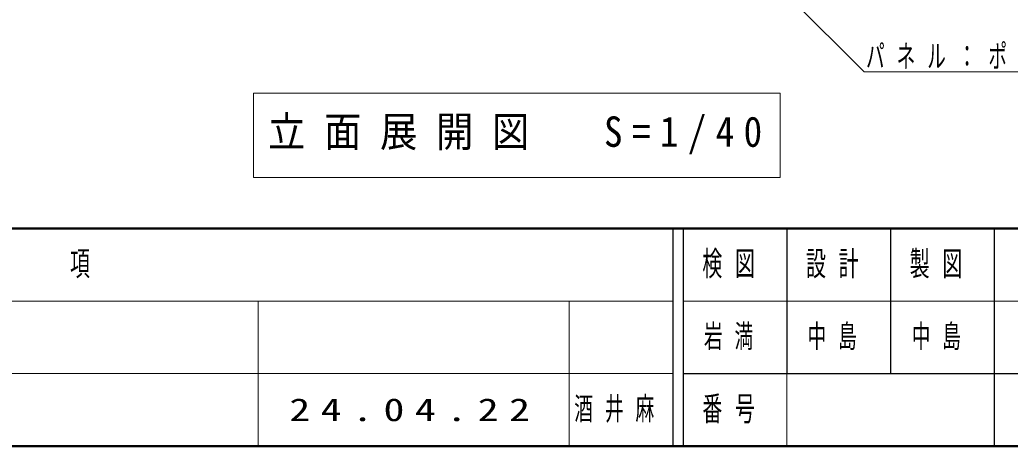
# Model space of a CAD drawing. Units: millimetres on the paper. Extents: x -385 to 0, y 0 to 267.
# Drawn here: x -306.5 to -211, y 0 to 41.1 of the extents above; entities that cross this region are included whole.
import ezdxf

# ---------------------------------------------------------------- set-up
doc = ezdxf.new("R2010")
doc.units = ezdxf.units.MM
doc.layers.add('LY_1', color=7, linetype='Continuous', lineweight=13)
doc.styles.add('ＭＳ ゴシック', font='')
doc.styles.get('ＭＳ ゴシック').set_extended_font_data('MS Gothic')

msp = doc.modelspace()

# ---------------------------------------------------------------- linework, layer by layer
at = {"layer": 'LY_1'}
for p, q in [((-225.044, 36.136), (-238.451, 49.497)), ((-225.044, 36.136), (-179.867, 36.136)), ((-283.949, 34.064), (-283.949, 25.93)), ((-233.149, 34.064), (-283.949, 34.064)), ((-233.149, 25.93), (-233.149, 34.064)), ((-283.949, 25.93), (-233.149, 25.93)), ((-385, 14), (-243.5, 14)), ((-283.5, 14), (-283.5, 0)), ((-253.5, 14), (-253.5, 0)), ((-242.5, 14), (-187.5, 14)), ((-385, 7), (-243.5, 7)), ((-232.5, 7), (-232.5, 0))]:
    msp.add_line(p, q, dxfattribs=at)
at = {"layer": 'LY_1', "lineweight": 50}
for p, q in [((-385, 21), (0, 21)), ((-385, 0), (0, 0))]:
    msp.add_line(p, q, dxfattribs=at)
at = {"layer": 'LY_1', "lineweight": 25}
for p, q in [((-243.5, 21), (-243.5, 0)), ((-242.5, 21), (-242.5, 0)), ((-232.5, 21), (-232.5, 7)), ((-222.5, 21), (-222.5, 7)), ((-212.5, 21), (-212.5, 0)), ((-242.5, 7), (0, 7))]:
    msp.add_line(p, q, dxfattribs=at)

# ---------------------------------------------------------------- texts
at = {"layer": 'LY_1', "style": 'ＭＳ ゴシック'}
for s, insert, char_height, attachment_point in [('\\T1.64;\\W0.6;パネル：ポリエチレン回転成形品', (-224.867, 36.286), 2.199, 7), ('\\T1.5;\\W0.9;立面展開図\u3000S=1/40', (-282.549, 29.997), 2.933, 4), ('\\T1.64;\\W0.6;改\u3000\u3000訂\u3000\u3000事\u3000\u3000項', (-314.25, 17.5), 2.346, 5), ('\\T1.64;\\W0.6;検図', (-237.5, 17.5), 2.346, 5), ('\\T1.64;\\W0.6;設計', (-227.5, 17.5), 2.346, 5), ('\\T1.64;\\W0.6;製図', (-217.5, 17.5), 2.346, 5), ('\\T1.64;\\W0.6;岩満', (-240.5, 10.5), 2.199, 4), ('\\T1.64;\\W0.6;中島', (-230.5, 10.5), 2.199, 4), ('\\T1.64;\\W0.6;中島', (-217.5, 10.5), 2.199, 5), ('\\T1.64;\\W0.6;酒井麻', (-253, 3.5), 2.199, 4), ('\\T1.64;\\W0.6;番号', (-237.5, 3.5), 2.346, 5), ('\\T1.5;\\W1.35;24.04.22', (-280.5, 3.5), 2.199, 4)]:
    msp.add_mtext(s, dxfattribs=dict(at, insert=insert, char_height=char_height, attachment_point=attachment_point))

doc.saveas('drawing.dxf')
